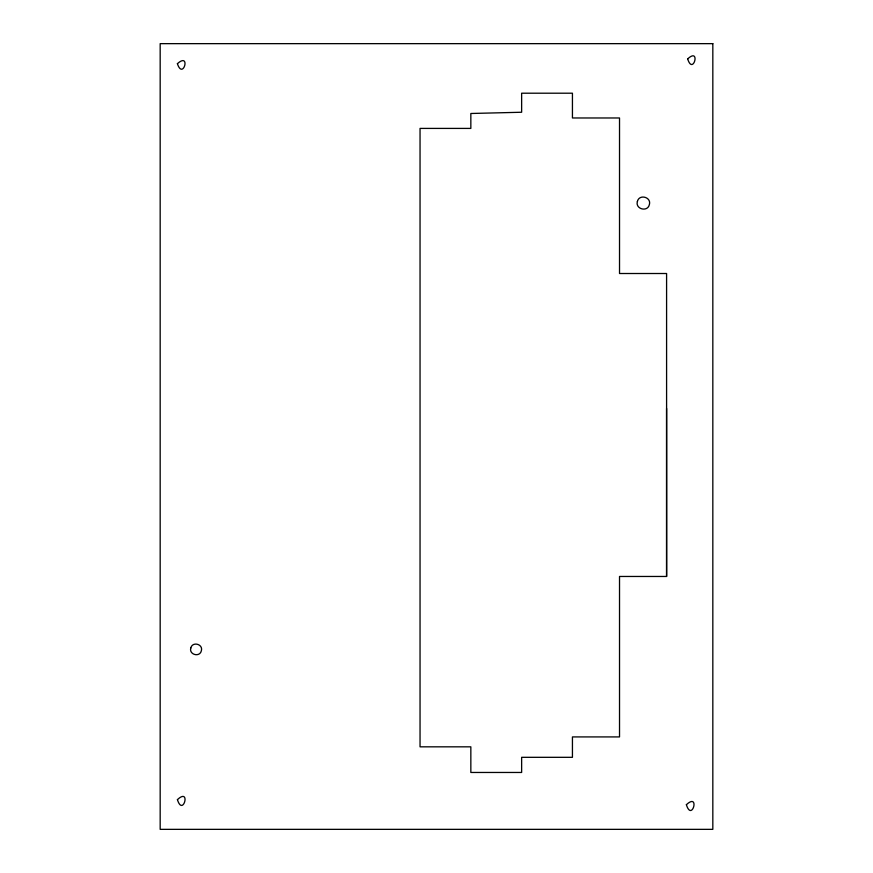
<?xml version="1.0" encoding="UTF-8"?>
<svg xmlns="http://www.w3.org/2000/svg" width="873" height="873" viewBox="0 0 873 873"><rect width="100%" height="100%" fill="white"/><g stroke="black" fill="none" stroke-linecap="round" stroke-linejoin="round"><path stroke-width="1.31" d="M666.59 576.464L666.59 273.511L619.524 273.511L619.524 117.975L572.437 117.975L572.437 93.204L521.639 93.204L521.639 112.246L470.842 113.49L470.842 128.407L420.044 128.407L420.044 746.83L470.842 746.83L470.842 772.463L521.639 772.463L521.639 757.317L572.437 757.317L572.437 736.921L619.524 736.921L619.524 576.464L666.59 576.464L666.59 408.444M190.805 647.984C188.732 654.695 199.797 657.664 201.357 650.811C203.431 644.099 192.366 641.131 190.805 647.984M177.415 799.624C183.046 817.597 191.274 786.868 177.415 799.624M637.388 201.467C635.042 209.073 647.591 212.434 649.359 204.675C651.705 197.069 639.156 193.697 637.388 201.467M687.673 58.906C693.118 76.267 701.063 46.585 687.673 58.906M686.374 804.699C692.016 822.672 700.244 791.953 686.374 804.699M177.394 63.674C183.068 80.862 191.198 51.485 177.394 63.674M712.826 43.65L160.174 43.65L160.174 829.35L712.826 829.35L712.826 43.65"/></g></svg>
